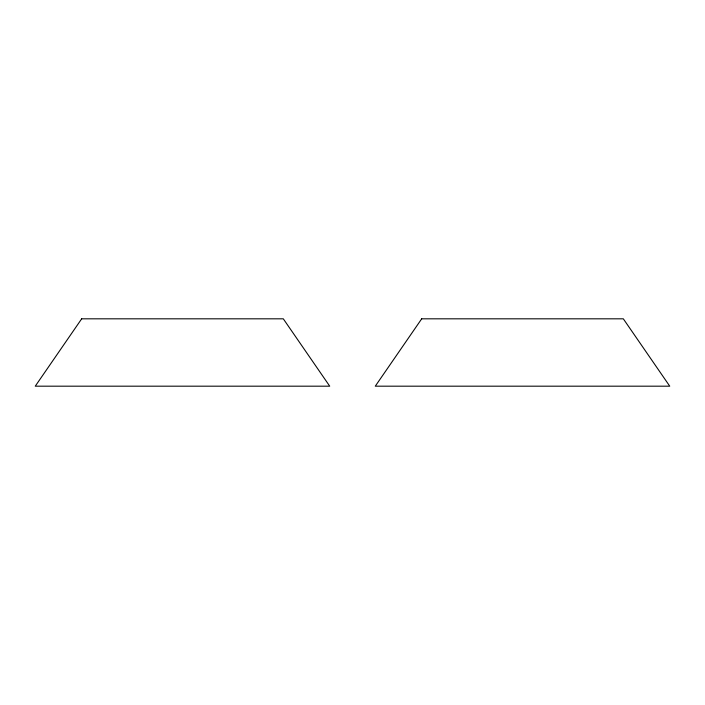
<?xml version="1.0" encoding="UTF-8"?>
<svg xmlns="http://www.w3.org/2000/svg" width="705" height="705" viewBox="0 0 705 705"><rect width="100%" height="100%" fill="white"/><g stroke="black" fill="none" stroke-linecap="round" stroke-linejoin="round"><path stroke-width="1.06" d="M81.674 318.819L35.25 386.181L329.728 386.181L283.304 318.819L81.674 318.819M421.696 318.819L375.271 386.181L669.75 386.181L623.326 318.819L421.696 318.819"/></g></svg>
